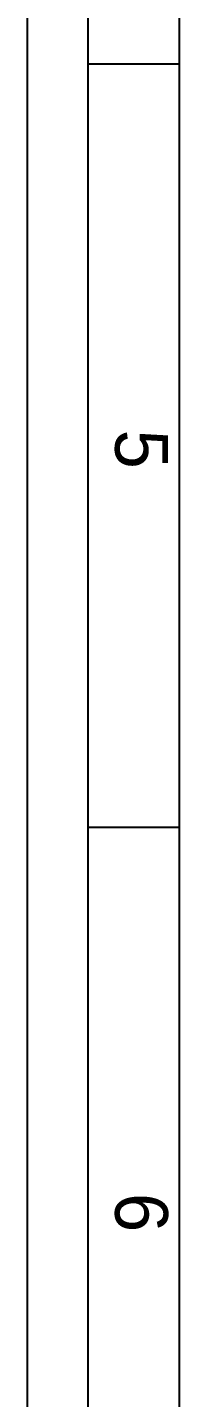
# Model space of a CAD drawing. Header units: millimetres. Extents: x 0 to 33.1, y 1.5 to 45.3.
# Drawn here: x 0.028 to 0.311, y 37.138 to 39.693 of the extents above; entities that cross this region are included whole.
import ezdxf

# ---------------------------------------------------------------- set-up
doc = ezdxf.new("R2010")
doc.units = ezdxf.units.MM
doc.header["$MEASUREMENT"] = 0
doc.layers.get('0').update_dxf_attribs({"linetype": 'CONTINUOUS'})

msp = doc.modelspace()

# ---------------------------------------------------------------- linework, layer by layer
at = {"color": 0, "linetype": 'Continuous'}
for p, q in [((0.027778, 1.49778), (0.027778, 45.3028)), ((0.141114, 1.61111), (0.141114, 44.9044)), ((0.311089, 1.78108), (0.311089, 44.7344)), ((0.311089, 39.6244), (0.142796, 39.6244)), ((0.311089, 38.2011), (0.142796, 38.2011))]:
    msp.add_line(p, q, dxfattribs=at)

# ---------------------------------------------------------------- texts
at = {"color": 0}
for s, p in [('5', (0.191111, 38.9428)), ('6', (0.191111, 37.5194))]:
    msp.add_text(s, height=0.098333, rotation=270, dxfattribs=at).set_placement(p)

doc.saveas('drawing.dxf')
